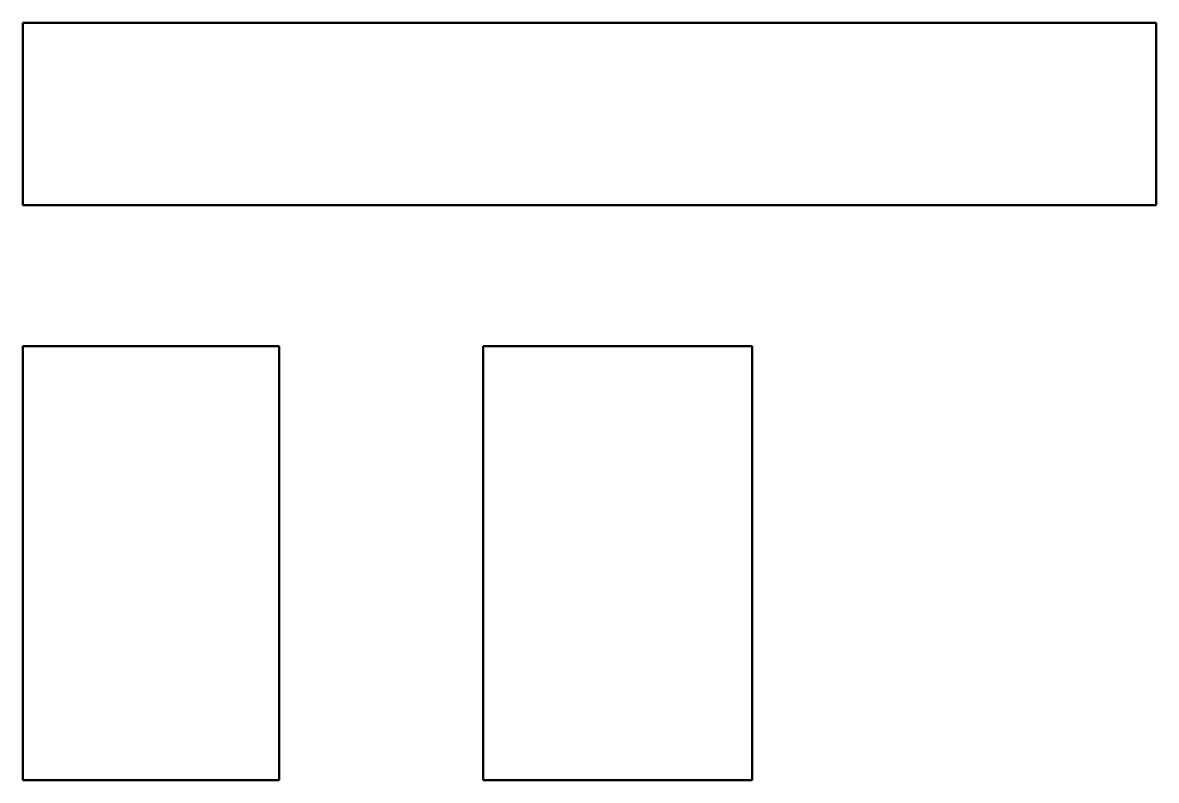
# Model space of a CAD drawing. Header units: inches. Extents: x 5 to 162, y 5 to 110.
import ezdxf

# ---------------------------------------------------------------- set-up
doc = ezdxf.new("R2010")
doc.units = ezdxf.units.IN
doc.header["$MEASUREMENT"] = 0
doc.layers.add('Layer_1', color=7, linetype='Continuous', true_color=0xffffff)

msp = doc.modelspace()

# ---------------------------------------------------------------- linework, layer by layer
at = {"layer": 'Layer_1', "color": 18, "lineweight": 50, "ltscale": 0.4, "true_color": 0x000000}
for p, q in [((162, 109.88), (5, 109.88)), ((5, 109.88), (5, 84.63)), ((162, 84.63), (162, 109.88)), ((5, 84.63), (162, 84.63)), ((40.5, 65.12), (5, 65.12)), ((5, 65.12), (5, 5)), ((40.5, 5), (40.5, 65.12)), ((68.77, 65.12), (106.02, 65.12)), ((68.77, 5), (68.77, 65.12)), ((106.02, 65.12), (106.02, 5)), ((5, 5), (40.5, 5)), ((68.77, 5), (106.02, 5))]:
    msp.add_line(p, q, dxfattribs=at)

doc.saveas('drawing.dxf')
